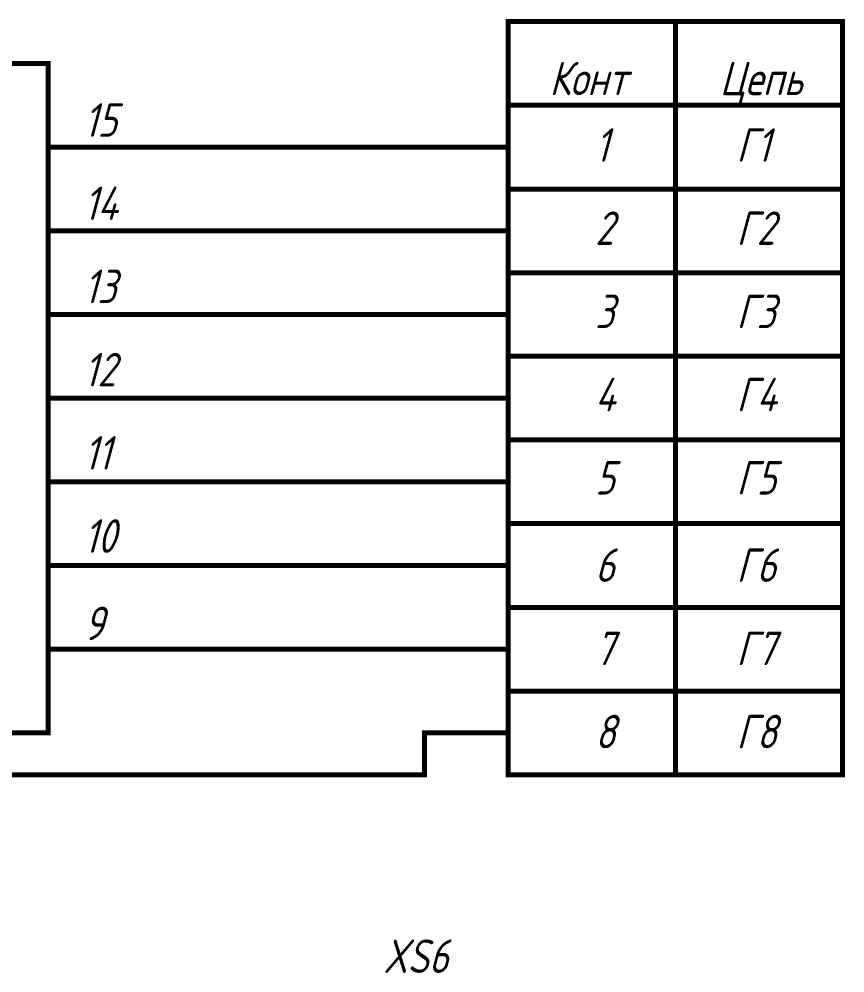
# Model space of a CAD drawing. Extents: x 196 to 1101, y 70 to 664.
# Drawn here: x 782.7 to 832.1, y 446.8 to 503.8 of the extents above; entities that cross this region are included whole.
import ezdxf

# ---------------------------------------------------------------- set-up
doc = ezdxf.new("R2010")
doc.units = 0
doc.header["$MEASUREMENT"] = 0
doc.layers.add('Sheet', color=255, linetype='CONTINUOUS')
doc.styles.add('GOST type A0', font='', dxfattribs={"oblique": 15, "height": 3.5})
doc.styles.get('GOST type A0').set_extended_font_data('GOST type A')

msp = doc.modelspace()

# ---------------------------------------------------------------- linework, layer by layer
at = {"layer": 'Sheet', "const_width": 0.3}
for points in [[(811.924, 503.674), (831.909, 503.674), (831.909, 458.674), (811.924, 458.674), (811.924, 503.674)], [(766.939, 501.173), (784.424, 501.173), (784.424, 461.175), (766.939, 461.175), (766.939, 501.173)]]:
    msp.add_lwpolyline(points, close=True, dxfattribs=at)
for points in [[(821.924, 503.674), (821.924, 458.674)], [(811.924, 498.673), (831.909, 498.673)], [(784.424, 496.172), (786.924, 496.172)], [(786.924, 496.172), (809.424, 496.172)], [(811.924, 496.172), (809.424, 496.172)], [(811.924, 493.671), (831.909, 493.671)], [(784.424, 491.17), (786.924, 491.17)], [(786.924, 491.17), (809.424, 491.17)], [(811.924, 491.17), (809.424, 491.17)], [(811.924, 488.669), (831.909, 488.669)], [(784.424, 486.168), (786.924, 486.168)], [(786.924, 486.168), (809.424, 486.168)], [(811.924, 486.168), (809.424, 486.168)], [(811.924, 483.683), (831.909, 483.683)], [(784.424, 481.182), (786.924, 481.182)], [(786.924, 481.182), (809.424, 481.182)], [(811.924, 481.182), (809.424, 481.182)], [(811.924, 478.681), (831.909, 478.681)], [(784.424, 476.18), (786.924, 476.18)], [(786.924, 476.18), (809.424, 476.18)], [(811.924, 476.18), (809.424, 476.18)], [(811.924, 473.679), (831.909, 473.679)], [(784.424, 471.178), (786.924, 471.178)], [(786.924, 471.178), (809.424, 471.178)], [(811.924, 471.178), (809.424, 471.178)], [(811.924, 468.677), (831.909, 468.677)], [(764.439, 466.177), (764.439, 458.674), (806.924, 458.674), (806.924, 461.175), (809.424, 461.175)], [(784.424, 466.177), (786.924, 466.177)], [(786.924, 466.177), (809.424, 466.177)], [(811.924, 466.177), (809.424, 466.177)], [(811.924, 463.676), (831.909, 463.676)], [(811.924, 461.175), (809.424, 461.175)]]:
    msp.add_lwpolyline(points, dxfattribs=at)

# ---------------------------------------------------------------- texts
at = {"layer": 'Sheet', "style": 'GOST type A0', "oblique": 15}
for s, p in [('Конт', (814.393, 499.278)), ('Цепь', (824.579, 499.278)), ('15', (786.567, 496.793)), ('1', (817.126, 495.302)), ('Г1', (825.573, 495.302)), ('14', (786.567, 491.822)), ('2', (817.126, 490.331)), ('Г2', (825.573, 490.331)), ('13', (786.567, 486.852)), ('3', (817.126, 485.36)), ('Г3', (825.573, 485.36)), ('12', (786.567, 481.881)), ('4', (817.126, 480.39)), ('Г4', (825.573, 480.39)), ('11', (786.567, 476.91)), ('5', (817.126, 475.419)), ('Г5', (825.573, 475.419)), ('10', (786.567, 471.939)), ('6', (817.126, 470.2)), ('Г6', (825.573, 470.2)), ('9', (786.567, 466.72)), ('7', (817.126, 465.229)), ('Г7', (825.573, 465.229)), ('8', (817.126, 460.258)), ('Г8', (825.573, 460.258)), ('XS6', (804.455, 446.837))]:
    msp.add_text(s, height=2, dxfattribs=at).set_placement(p)

doc.saveas('drawing.dxf')
